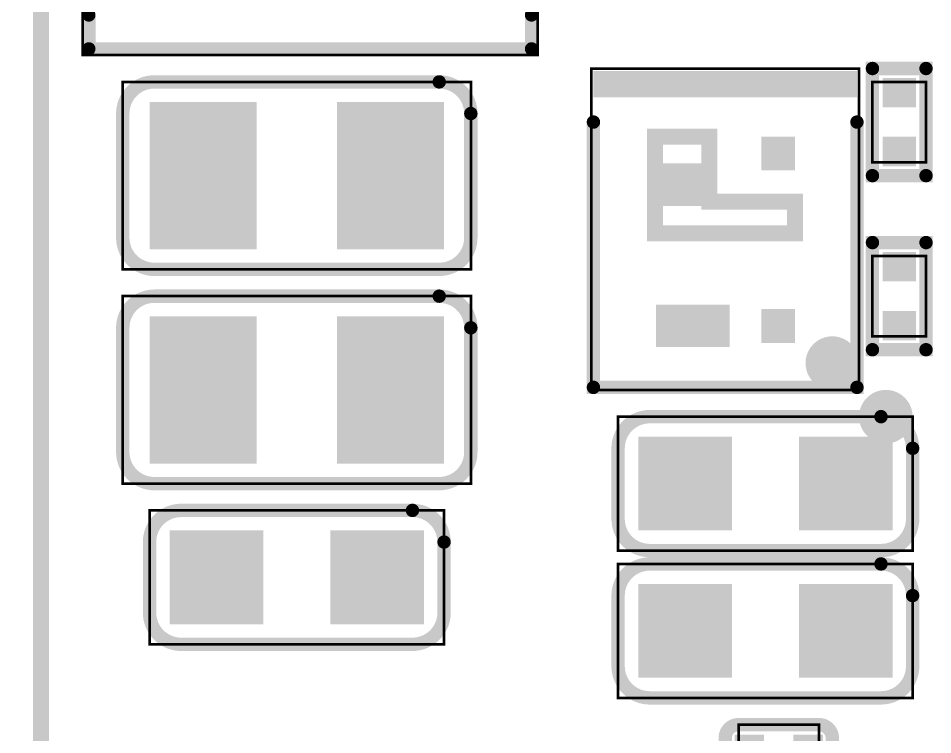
# Model space of a CAD drawing. Extents: x 60 to 160, y 44 to 135.
# Drawn here: x 131.09 to 139.76, y 97.31 to 104.11 of the extents above; entities that cross this region are included whole.
import ezdxf

# ---------------------------------------------------------------- set-up
doc = ezdxf.new("R2010")
doc.units = 0
doc.linetypes.add('TRMIDX_2', pattern=[2, 1, 1])
for name, color, linetype in [('DRIL_PLTE_THRU_01', 3, 'CONTINUOUS'), ('DRIL_PLTE_THRU_02', 253, 'CONTINUOUS'), ('DRIL_PLTE_THRU_03', 4, 'CONTINUOUS'), ('DRIL_PLTE_THRU_04', 253, 'CONTINUOUS'), ('DRIL_PLTE_THRU_05', 210, 'CONTINUOUS'), ('DRIL_PLTE_THRU_06', 253, 'CONTINUOUS'), ('DRIL_PLTE_THRU_07', 57, 'CONTINUOUS'), ('DRIL_PLTE_THRU_08', 231, 'CONTINUOUS'), ('DRIL_PLTE_THRU_09', 253, 'CONTINUOUS'), ('DRIL_PLTE_THRU_10', 112, 'CONTINUOUS'), ('DRIL_PLTE_THRU_11', 216, 'CONTINUOUS'), ('DRIL_PLTE_THRU_12', 5, 'CONTINUOUS'), ('PADS_BOT', 5, 'CONTINUOUS'), ('PADS_INNER', 3, 'CONTINUOUS'), ('PADS_TOP', 3, 'CONTINUOUS'), ('PART_TOP_2DLINE_01', 255, 'CONTINUOUS'), ('PART_TOP_2DLINE_116', 255, 'CONTINUOUS'), ('PART_TOP_2DLINE_117', 255, 'CONTINUOUS'), ('PART_TOP_2DLINE_118', 255, 'CONTINUOUS'), ('PART_TOP_2DLINE_119', 255, 'CONTINUOUS'), ('PART_TOP_2DLINE_120', 255, 'CONTINUOUS'), ('PART_TOP_2DLINE_126', 255, 'CONTINUOUS'), ('PART_TOP_COPPER_01', 255, 'CONTINUOUS')]:
    doc.layers.add(name, color=color, linetype=linetype)

# ---------------------------------------------------------------- blocks, each defined once
blk = doc.blocks.new('SMOOTH_0$127')
at = {"const_width": 0.0635}
blk.add_lwpolyline([(-0.03175, 0, 1), (0.03175, 0, 1)], format="xyb", close=True, dxfattribs=at)
blk = doc.blocks.new('SMOOTH_0$0254')
at = {"const_width": 0.0127}
blk.add_lwpolyline([(-0.00635, 0, 1), (0.00635, 0, 1)], format="xyb", close=True, dxfattribs=at)
blk = doc.blocks.new('PART_BODY_TOP_9')
at = {"layer": 'PART_TOP_2DLINE_01', "const_width": 0.127}
blk.add_lwpolyline([(1.651, 0.589, 0.414214), (1.351, 0.889), (-1.351, 0.889, 0.414214), (-1.651, 0.589), (-1.651, -0.589, 0.414214), (-1.351, -0.889), (1.351, -0.889, 0.414214), (1.651, -0.589)], format="xyb", close=True, dxfattribs=at)
at = {"layer": 'PART_TOP_2DLINE_118', "const_width": 0.0254}
blk.add_lwpolyline([(1.651, 0.889), (1.651, -0.889), (-1.651, -0.889), (-1.651, 0.889)], close=True, dxfattribs=at)
at = {"layer": 'PART_TOP_2DLINE_119', "const_width": 0.0254}
blk.add_lwpolyline([(1.651, 0.889), (1.651, -0.889), (-1.651, -0.889), (-1.651, 0.889)], close=True, dxfattribs=at)
at = {"layer": 'PART_TOP_2DLINE_01'}
for p in [(1.351, 0.889), (1.651, 0.589)]:
    blk.add_blockref('SMOOTH_0$127', p, dxfattribs=at)
at = {"layer": 'PART_TOP_2DLINE_118'}
for p in [(-1.651, 0.889), (1.651, 0.889), (-1.651, -0.889), (1.651, -0.889)]:
    blk.add_blockref('SMOOTH_0$0254', p, dxfattribs=at)
at = {"layer": 'PART_TOP_2DLINE_119'}
for p in [(-1.651, 0.889), (1.651, 0.889), (-1.651, -0.889), (1.651, -0.889)]:
    blk.add_blockref('SMOOTH_0$0254', p, dxfattribs=at)
blk = doc.blocks.new('DRIL_HOLE_0')
blk.add_lwpolyline([(0, 0, 1), (0, 0, 1)], format="xyb", close=True)
blk = doc.blocks.new('PAD_0')
blk.add_lwpolyline([(0, 0, 1), (0, 0, 1)], format="xyb", close=True)
blk = doc.blocks.new('PAD_5')
at = {"const_width": 1.016}
blk.add_lwpolyline([(-0.6985, 0), (0.6985, 0)], dxfattribs=at)
blk = doc.blocks.new('STK_TOP_97')
at = {"layer": 'DRIL_PLTE_THRU_01'}
blk.add_blockref('DRIL_HOLE_0', (0, 0), dxfattribs=at)
at = {"layer": 'DRIL_PLTE_THRU_02'}
blk.add_blockref('DRIL_HOLE_0', (0, 0), dxfattribs=at)
at = {"layer": 'DRIL_PLTE_THRU_03'}
blk.add_blockref('DRIL_HOLE_0', (0, 0), dxfattribs=at)
at = {"layer": 'DRIL_PLTE_THRU_04'}
blk.add_blockref('DRIL_HOLE_0', (0, 0), dxfattribs=at)
at = {"layer": 'DRIL_PLTE_THRU_05'}
blk.add_blockref('DRIL_HOLE_0', (0, 0), dxfattribs=at)
at = {"layer": 'DRIL_PLTE_THRU_06'}
blk.add_blockref('DRIL_HOLE_0', (0, 0), dxfattribs=at)
at = {"layer": 'DRIL_PLTE_THRU_07'}
blk.add_blockref('DRIL_HOLE_0', (0, 0), dxfattribs=at)
at = {"layer": 'DRIL_PLTE_THRU_08'}
blk.add_blockref('DRIL_HOLE_0', (0, 0), dxfattribs=at)
at = {"layer": 'DRIL_PLTE_THRU_09'}
blk.add_blockref('DRIL_HOLE_0', (0, 0), dxfattribs=at)
at = {"layer": 'DRIL_PLTE_THRU_10'}
blk.add_blockref('DRIL_HOLE_0', (0, 0), dxfattribs=at)
at = {"layer": 'DRIL_PLTE_THRU_11'}
blk.add_blockref('DRIL_HOLE_0', (0, 0), dxfattribs=at)
at = {"layer": 'DRIL_PLTE_THRU_12'}
blk.add_blockref('DRIL_HOLE_0', (0, 0), dxfattribs=at)
at = {"layer": 'PADS_BOT'}
blk.add_blockref('PAD_0', (0, 0), dxfattribs=at)
at = {"layer": 'PADS_INNER'}
blk.add_blockref('PAD_0', (0, 0), dxfattribs=at)
at = {"layer": 'PADS_TOP', "rotation": 90}
blk.add_blockref('PAD_5', (0, 0), dxfattribs=at)
blk = doc.blocks.new('SYM_TOP_12')
for name, p in [('STK_TOP_97', (-0.889, 0)), ('STK_TOP_97', (0.889, 0)), ('PART_BODY_TOP_9', (0, 0))]:
    blk.add_blockref(name, p)
blk = doc.blocks.new('PART_TOP_181')
blk.add_blockref('SYM_TOP_12', (0, 0))
blk = doc.blocks.new('PART_BODY_TOP_6')
at = {"layer": 'PART_TOP_2DLINE_01', "const_width": 0.127}
blk.add_lwpolyline([(1.397, 0.335, 0.414214), (1.097, 0.635), (-1.097, 0.635, 0.414214), (-1.397, 0.335), (-1.397, -0.335, 0.414214), (-1.097, -0.635), (1.097, -0.635, 0.414214), (1.397, -0.335)], format="xyb", close=True, dxfattribs=at)
at = {"layer": 'PART_TOP_2DLINE_118', "const_width": 0.0254}
blk.add_lwpolyline([(1.397, -0.635), (-1.397, -0.635), (-1.397, 0.635), (1.397, 0.635)], close=True, dxfattribs=at)
at = {"layer": 'PART_TOP_2DLINE_119', "const_width": 0.0254}
blk.add_lwpolyline([(1.397, -0.635), (-1.397, -0.635), (-1.397, 0.635), (1.397, 0.635)], close=True, dxfattribs=at)
at = {"layer": 'PART_TOP_2DLINE_01'}
for p in [(1.097, 0.635), (1.397, 0.335)]:
    blk.add_blockref('SMOOTH_0$127', p, dxfattribs=at)
at = {"layer": 'PART_TOP_2DLINE_118'}
for p in [(-1.397, 0.635), (1.397, 0.635), (-1.397, -0.635), (1.397, -0.635)]:
    blk.add_blockref('SMOOTH_0$0254', p, dxfattribs=at)
at = {"layer": 'PART_TOP_2DLINE_119'}
for p in [(-1.397, 0.635), (1.397, 0.635), (-1.397, -0.635), (1.397, -0.635)]:
    blk.add_blockref('SMOOTH_0$0254', p, dxfattribs=at)
blk = doc.blocks.new('PAD_2')
at = {"const_width": 0.889}
blk.add_lwpolyline([(-0.4445, 0), (0.4445, 0)], dxfattribs=at)
blk = doc.blocks.new('STK_TOP_94')
at = {"layer": 'DRIL_PLTE_THRU_01'}
blk.add_blockref('DRIL_HOLE_0', (0, 0), dxfattribs=at)
at = {"layer": 'DRIL_PLTE_THRU_02'}
blk.add_blockref('DRIL_HOLE_0', (0, 0), dxfattribs=at)
at = {"layer": 'DRIL_PLTE_THRU_03'}
blk.add_blockref('DRIL_HOLE_0', (0, 0), dxfattribs=at)
at = {"layer": 'DRIL_PLTE_THRU_04'}
blk.add_blockref('DRIL_HOLE_0', (0, 0), dxfattribs=at)
at = {"layer": 'DRIL_PLTE_THRU_05'}
blk.add_blockref('DRIL_HOLE_0', (0, 0), dxfattribs=at)
at = {"layer": 'DRIL_PLTE_THRU_06'}
blk.add_blockref('DRIL_HOLE_0', (0, 0), dxfattribs=at)
at = {"layer": 'DRIL_PLTE_THRU_07'}
blk.add_blockref('DRIL_HOLE_0', (0, 0), dxfattribs=at)
at = {"layer": 'DRIL_PLTE_THRU_08'}
blk.add_blockref('DRIL_HOLE_0', (0, 0), dxfattribs=at)
at = {"layer": 'DRIL_PLTE_THRU_09'}
blk.add_blockref('DRIL_HOLE_0', (0, 0), dxfattribs=at)
at = {"layer": 'DRIL_PLTE_THRU_10'}
blk.add_blockref('DRIL_HOLE_0', (0, 0), dxfattribs=at)
at = {"layer": 'DRIL_PLTE_THRU_11'}
blk.add_blockref('DRIL_HOLE_0', (0, 0), dxfattribs=at)
at = {"layer": 'DRIL_PLTE_THRU_12'}
blk.add_blockref('DRIL_HOLE_0', (0, 0), dxfattribs=at)
at = {"layer": 'PADS_BOT'}
blk.add_blockref('PAD_0', (0, 0), dxfattribs=at)
at = {"layer": 'PADS_INNER'}
blk.add_blockref('PAD_0', (0, 0), dxfattribs=at)
at = {"layer": 'PADS_TOP', "rotation": 90}
blk.add_blockref('PAD_2', (0, 0), dxfattribs=at)
blk = doc.blocks.new('SYM_TOP_9')
for name, p in [('STK_TOP_94', (-0.762, 0)), ('STK_TOP_94', (0.762, 0)), ('PART_BODY_TOP_6', (0, 0))]:
    blk.add_blockref(name, p)
blk = doc.blocks.new('PART_TOP_192')
blk.add_blockref('SYM_TOP_9', (0, 0))
blk = doc.blocks.new('PART_TOP_193')
blk.add_blockref('SYM_TOP_9', (0, 0))
blk = doc.blocks.new('PART_TOP_195')
blk.add_blockref('SYM_TOP_12', (0, 0))
blk = doc.blocks.new('PART_TOP_196')
blk.add_blockref('SYM_TOP_9', (0, 0))
blk = doc.blocks.new('PART_BODY_TOP_2')
at = {"layer": 'PART_TOP_2DLINE_01', "const_width": 0.127}
blk.add_lwpolyline([(-0.508, -0.127, 0.414214), (-0.381, -0.254), (0.381, -0.254, 0.414214), (0.508, -0.127), (0.508, 0.127, 0.414214), (0.381, 0.254), (-0.381, 0.254, 0.414214), (-0.508, 0.127)], format="xyb", close=True, dxfattribs=at)
at = {"layer": 'PART_TOP_2DLINE_116', "const_width": 0.0254}
blk.add_lwpolyline([(-0.381, 0.254), (-0.381, -0.254), (0.381, -0.254), (0.381, 0.254)], close=True, dxfattribs=at)
at = {"layer": 'PART_TOP_2DLINE_117', "const_width": 0.0254}
blk.add_lwpolyline([(-0.381, 0.254), (-0.381, -0.254), (0.381, -0.254), (0.381, 0.254)], close=True, dxfattribs=at)
at = {"layer": 'PART_TOP_2DLINE_01'}
for p in [(-0.508, -0.127), (-0.381, -0.254)]:
    blk.add_blockref('SMOOTH_0$127', p, dxfattribs=at)
at = {"layer": 'PART_TOP_2DLINE_116'}
for p in [(-0.381, 0.254), (0.381, 0.254), (-0.381, -0.254), (0.381, -0.254)]:
    blk.add_blockref('SMOOTH_0$0254', p, dxfattribs=at)
at = {"layer": 'PART_TOP_2DLINE_117'}
for p in [(-0.381, 0.254), (0.381, 0.254), (-0.381, -0.254), (0.381, -0.254)]:
    blk.add_blockref('SMOOTH_0$0254', p, dxfattribs=at)
blk = doc.blocks.new('PAD_3')
at = {"const_width": 0.2794}
blk.add_lwpolyline([(-0.15875, 0), (0.15875, 0)], dxfattribs=at)
blk = doc.blocks.new('STK_TOP_90')
at = {"layer": 'DRIL_PLTE_THRU_01'}
blk.add_blockref('DRIL_HOLE_0', (0, 0), dxfattribs=at)
at = {"layer": 'DRIL_PLTE_THRU_02'}
blk.add_blockref('DRIL_HOLE_0', (0, 0), dxfattribs=at)
at = {"layer": 'DRIL_PLTE_THRU_03'}
blk.add_blockref('DRIL_HOLE_0', (0, 0), dxfattribs=at)
at = {"layer": 'DRIL_PLTE_THRU_04'}
blk.add_blockref('DRIL_HOLE_0', (0, 0), dxfattribs=at)
at = {"layer": 'DRIL_PLTE_THRU_05'}
blk.add_blockref('DRIL_HOLE_0', (0, 0), dxfattribs=at)
at = {"layer": 'DRIL_PLTE_THRU_06'}
blk.add_blockref('DRIL_HOLE_0', (0, 0), dxfattribs=at)
at = {"layer": 'DRIL_PLTE_THRU_07'}
blk.add_blockref('DRIL_HOLE_0', (0, 0), dxfattribs=at)
at = {"layer": 'DRIL_PLTE_THRU_08'}
blk.add_blockref('DRIL_HOLE_0', (0, 0), dxfattribs=at)
at = {"layer": 'DRIL_PLTE_THRU_09'}
blk.add_blockref('DRIL_HOLE_0', (0, 0), dxfattribs=at)
at = {"layer": 'DRIL_PLTE_THRU_10'}
blk.add_blockref('DRIL_HOLE_0', (0, 0), dxfattribs=at)
at = {"layer": 'DRIL_PLTE_THRU_11'}
blk.add_blockref('DRIL_HOLE_0', (0, 0), dxfattribs=at)
at = {"layer": 'DRIL_PLTE_THRU_12'}
blk.add_blockref('DRIL_HOLE_0', (0, 0), dxfattribs=at)
at = {"layer": 'PADS_BOT'}
blk.add_blockref('PAD_0', (0, 0), dxfattribs=at)
at = {"layer": 'PADS_INNER'}
blk.add_blockref('PAD_0', (0, 0), dxfattribs=at)
at = {"layer": 'PADS_TOP', "rotation": 90}
blk.add_blockref('PAD_3', (0, 0), dxfattribs=at)
blk = doc.blocks.new('SYM_TOP_5')
for name, p in [('PART_BODY_TOP_2', (0, 0)), ('STK_TOP_90', (-0.2794, 0)), ('STK_TOP_90', (0.2794, 0))]:
    blk.add_blockref(name, p)
blk = doc.blocks.new('PART_TOP_215')
blk.add_blockref('SYM_TOP_5', (0, 0))
blk = doc.blocks.new('PART_BODY_TOP_27')
at = {"layer": 'PART_TOP_2DLINE_01', "const_width": 0.127}
for points in [[(2.1001, 1.778), (2.1001, 2.1001), (-2.1001, 2.1001), (-2.1001, 1.778)], [(2.1001, -1.778), (2.1001, -2.1001), (-2.1001, -2.1001), (-2.1001, -1.778)]]:
    blk.add_lwpolyline(points, dxfattribs=at)
at = {"layer": 'PART_TOP_2DLINE_118', "const_width": 0.0254}
blk.add_lwpolyline([(2.159, -2.159), (-2.159, -2.159), (-2.159, 2.159), (2.159, 2.159)], close=True, dxfattribs=at)
at = {"layer": 'PART_TOP_2DLINE_119', "const_width": 0.0254}
blk.add_lwpolyline([(2.159, -2.159), (-2.159, -2.159), (-2.159, 2.159), (2.159, 2.159)], close=True, dxfattribs=at)
at = {"layer": 'PART_TOP_2DLINE_01'}
for p in [(-2.1001, 2.1001), (2.1001, 2.1001), (-2.1001, 1.778), (2.1001, 1.778), (-2.1001, -1.778), (2.1001, -1.778), (-2.1001, -2.1001), (2.1001, -2.1001)]:
    blk.add_blockref('SMOOTH_0$127', p, dxfattribs=at)
at = {"layer": 'PART_TOP_2DLINE_118'}
for p in [(-2.159, 2.159), (2.159, 2.159), (-2.159, -2.159), (2.159, -2.159)]:
    blk.add_blockref('SMOOTH_0$0254', p, dxfattribs=at)
at = {"layer": 'PART_TOP_2DLINE_119'}
for p in [(-2.159, 2.159), (2.159, 2.159), (-2.159, -2.159), (2.159, -2.159)]:
    blk.add_blockref('SMOOTH_0$0254', p, dxfattribs=at)
blk = doc.blocks.new('PAD_46')
at = {"const_width": 1.5499}
blk.add_lwpolyline([(-1.55, 0), (1.55, 0)], dxfattribs=at)
blk = doc.blocks.new('STK_TOP_143')
at = {"layer": 'DRIL_PLTE_THRU_01'}
blk.add_blockref('DRIL_HOLE_0', (0, 0), dxfattribs=at)
at = {"layer": 'DRIL_PLTE_THRU_02'}
blk.add_blockref('DRIL_HOLE_0', (0, 0), dxfattribs=at)
at = {"layer": 'DRIL_PLTE_THRU_03'}
blk.add_blockref('DRIL_HOLE_0', (0, 0), dxfattribs=at)
at = {"layer": 'DRIL_PLTE_THRU_04'}
blk.add_blockref('DRIL_HOLE_0', (0, 0), dxfattribs=at)
at = {"layer": 'DRIL_PLTE_THRU_05'}
blk.add_blockref('DRIL_HOLE_0', (0, 0), dxfattribs=at)
at = {"layer": 'DRIL_PLTE_THRU_06'}
blk.add_blockref('DRIL_HOLE_0', (0, 0), dxfattribs=at)
at = {"layer": 'DRIL_PLTE_THRU_07'}
blk.add_blockref('DRIL_HOLE_0', (0, 0), dxfattribs=at)
at = {"layer": 'DRIL_PLTE_THRU_08'}
blk.add_blockref('DRIL_HOLE_0', (0, 0), dxfattribs=at)
at = {"layer": 'DRIL_PLTE_THRU_09'}
blk.add_blockref('DRIL_HOLE_0', (0, 0), dxfattribs=at)
at = {"layer": 'DRIL_PLTE_THRU_10'}
blk.add_blockref('DRIL_HOLE_0', (0, 0), dxfattribs=at)
at = {"layer": 'DRIL_PLTE_THRU_11'}
blk.add_blockref('DRIL_HOLE_0', (0, 0), dxfattribs=at)
at = {"layer": 'DRIL_PLTE_THRU_12'}
blk.add_blockref('DRIL_HOLE_0', (0, 0), dxfattribs=at)
at = {"layer": 'PADS_BOT'}
blk.add_blockref('PAD_0', (0, 0), dxfattribs=at)
at = {"layer": 'PADS_INNER'}
blk.add_blockref('PAD_0', (0, 0), dxfattribs=at)
at = {"layer": 'PADS_TOP', "rotation": 90}
blk.add_blockref('PAD_46', (0, 0), dxfattribs=at)
blk = doc.blocks.new('SYM_TOP_30')
for name, p in [('STK_TOP_143', (-1.7501, 0)), ('STK_TOP_143', (1.7501, 0)), ('PART_BODY_TOP_27', (0, 0))]:
    blk.add_blockref(name, p)
blk = doc.blocks.new('PART_TOP_340')
blk.add_blockref('SYM_TOP_30', (0, 0))
blk = doc.blocks.new('SMOOTH_0$1524')
at = {"const_width": 0.0762}
blk.add_lwpolyline([(-0.0381, 0, 1), (0.0381, 0, 1)], format="xyb", close=True, dxfattribs=at)
blk = doc.blocks.new('PART_BODY_TOP_35')
at = {"layer": 'PART_TOP_2DLINE_01', "const_width": 0.127}
blk.add_lwpolyline([(1.016, -1.2499), (-1.5001, -1.2499), (-1.5001, 1.2499), (1.016, 1.2499)], dxfattribs=at)
at = {"layer": 'PART_TOP_2DLINE_118', "const_width": 0.0254}
blk.add_lwpolyline([(1.524, 1.27), (1.524, -1.27), (-1.524, -1.27), (-1.524, 1.27)], close=True, dxfattribs=at)
at = {"layer": 'PART_TOP_2DLINE_118', "const_width": 0.254}
blk.add_lwpolyline([(-1.143, -1.016, 1), (-1.397, -1.016, 1)], format="xyb", close=True, dxfattribs=at)
at = {"layer": 'PART_TOP_2DLINE_119', "const_width": 0.0254}
blk.add_lwpolyline([(1.524, 1.27), (1.524, -1.27), (-1.524, -1.27), (-1.524, 1.27)], close=True, dxfattribs=at)
at = {"layer": 'PART_TOP_2DLINE_126', "const_width": 0.254}
blk.add_lwpolyline([(-1.651, -1.524, 1), (-1.905, -1.524, 1)], format="xyb", close=True, dxfattribs=at)
at = {"layer": 'PART_TOP_COPPER_01', "linetype": 'TRMIDX_2', "const_width": 0.1524}
blk.add_lwpolyline([(-0.0381, -0.6629), (-0.0381, 0.6655), (0.8788, 0.6655), (0.8788, 0.1501), (0.2616, 0.1501), (0.2616, -0.6629)], close=True, dxfattribs=at)
at = {"layer": 'PART_TOP_2DLINE_01'}
for p in [(-1.5001, 1.2499), (1.016, 1.2499), (-1.5001, -1.2499), (1.016, -1.2499)]:
    blk.add_blockref('SMOOTH_0$127', p, dxfattribs=at)
at = {"layer": 'PART_TOP_2DLINE_118'}
for p in [(-1.524, 1.27), (1.524, 1.27), (-1.524, -1.27), (1.524, -1.27)]:
    blk.add_blockref('SMOOTH_0$0254', p, dxfattribs=at)
at = {"layer": 'PART_TOP_2DLINE_119'}
for p in [(-1.524, 1.27), (1.524, 1.27), (-1.524, -1.27), (1.524, -1.27)]:
    blk.add_blockref('SMOOTH_0$0254', p, dxfattribs=at)
at = {"layer": 'PART_TOP_COPPER_01'}
for p in [(-0.0381, 0.6655), (0.8788, 0.6655), (0.2616, 0.1501), (0.8788, 0.1501), (-0.0381, -0.6629), (0.2616, -0.6629)]:
    blk.add_blockref('SMOOTH_0$1524', p, dxfattribs=at)
blk = doc.blocks.new('PAD_55')
at = {"const_width": 0.32004}
blk.add_lwpolyline([(-0.16002, 0), (0.16002, 0)], dxfattribs=at)
blk = doc.blocks.new('STK_TOP_155')
at = {"layer": 'DRIL_PLTE_THRU_01'}
blk.add_blockref('DRIL_HOLE_0', (0, 0), dxfattribs=at)
at = {"layer": 'DRIL_PLTE_THRU_02'}
blk.add_blockref('DRIL_HOLE_0', (0, 0), dxfattribs=at)
at = {"layer": 'DRIL_PLTE_THRU_03'}
blk.add_blockref('DRIL_HOLE_0', (0, 0), dxfattribs=at)
at = {"layer": 'DRIL_PLTE_THRU_04'}
blk.add_blockref('DRIL_HOLE_0', (0, 0), dxfattribs=at)
at = {"layer": 'DRIL_PLTE_THRU_05'}
blk.add_blockref('DRIL_HOLE_0', (0, 0), dxfattribs=at)
at = {"layer": 'DRIL_PLTE_THRU_06'}
blk.add_blockref('DRIL_HOLE_0', (0, 0), dxfattribs=at)
at = {"layer": 'DRIL_PLTE_THRU_07'}
blk.add_blockref('DRIL_HOLE_0', (0, 0), dxfattribs=at)
at = {"layer": 'DRIL_PLTE_THRU_08'}
blk.add_blockref('DRIL_HOLE_0', (0, 0), dxfattribs=at)
at = {"layer": 'DRIL_PLTE_THRU_09'}
blk.add_blockref('DRIL_HOLE_0', (0, 0), dxfattribs=at)
at = {"layer": 'DRIL_PLTE_THRU_10'}
blk.add_blockref('DRIL_HOLE_0', (0, 0), dxfattribs=at)
at = {"layer": 'DRIL_PLTE_THRU_11'}
blk.add_blockref('DRIL_HOLE_0', (0, 0), dxfattribs=at)
at = {"layer": 'DRIL_PLTE_THRU_12'}
blk.add_blockref('DRIL_HOLE_0', (0, 0), dxfattribs=at)
at = {"layer": 'PADS_BOT'}
blk.add_blockref('PAD_0', (0, 0), dxfattribs=at)
at = {"layer": 'PADS_INNER'}
blk.add_blockref('PAD_0', (0, 0), dxfattribs=at)
at = {"layer": 'PADS_TOP'}
blk.add_blockref('PAD_55', (0, 0), dxfattribs=at)
blk = doc.blocks.new('PAD_56')
at = {"const_width": 0.40005}
blk.add_lwpolyline([(-0.350012, 0), (0.350012, 0)], dxfattribs=at)
blk = doc.blocks.new('STK_TOP_156')
at = {"layer": 'DRIL_PLTE_THRU_01'}
blk.add_blockref('DRIL_HOLE_0', (0, 0), dxfattribs=at)
at = {"layer": 'DRIL_PLTE_THRU_02'}
blk.add_blockref('DRIL_HOLE_0', (0, 0), dxfattribs=at)
at = {"layer": 'DRIL_PLTE_THRU_03'}
blk.add_blockref('DRIL_HOLE_0', (0, 0), dxfattribs=at)
at = {"layer": 'DRIL_PLTE_THRU_04'}
blk.add_blockref('DRIL_HOLE_0', (0, 0), dxfattribs=at)
at = {"layer": 'DRIL_PLTE_THRU_05'}
blk.add_blockref('DRIL_HOLE_0', (0, 0), dxfattribs=at)
at = {"layer": 'DRIL_PLTE_THRU_06'}
blk.add_blockref('DRIL_HOLE_0', (0, 0), dxfattribs=at)
at = {"layer": 'DRIL_PLTE_THRU_07'}
blk.add_blockref('DRIL_HOLE_0', (0, 0), dxfattribs=at)
at = {"layer": 'DRIL_PLTE_THRU_08'}
blk.add_blockref('DRIL_HOLE_0', (0, 0), dxfattribs=at)
at = {"layer": 'DRIL_PLTE_THRU_09'}
blk.add_blockref('DRIL_HOLE_0', (0, 0), dxfattribs=at)
at = {"layer": 'DRIL_PLTE_THRU_10'}
blk.add_blockref('DRIL_HOLE_0', (0, 0), dxfattribs=at)
at = {"layer": 'DRIL_PLTE_THRU_11'}
blk.add_blockref('DRIL_HOLE_0', (0, 0), dxfattribs=at)
at = {"layer": 'DRIL_PLTE_THRU_12'}
blk.add_blockref('DRIL_HOLE_0', (0, 0), dxfattribs=at)
at = {"layer": 'PADS_BOT'}
blk.add_blockref('PAD_0', (0, 0), dxfattribs=at)
at = {"layer": 'PADS_INNER'}
blk.add_blockref('PAD_0', (0, 0), dxfattribs=at)
at = {"layer": 'PADS_TOP', "rotation": 90}
blk.add_blockref('PAD_56', (0, 0), dxfattribs=at)
blk = doc.blocks.new('PAD_57')
at = {"const_width": 0.4064}
blk.add_lwpolyline([(-0.2032, 0), (0.2032, 0)], dxfattribs=at)
blk = doc.blocks.new('STK_TOP_157')
at = {"layer": 'DRIL_PLTE_THRU_01'}
blk.add_blockref('DRIL_HOLE_0', (0, 0), dxfattribs=at)
at = {"layer": 'DRIL_PLTE_THRU_02'}
blk.add_blockref('DRIL_HOLE_0', (0, 0), dxfattribs=at)
at = {"layer": 'DRIL_PLTE_THRU_03'}
blk.add_blockref('DRIL_HOLE_0', (0, 0), dxfattribs=at)
at = {"layer": 'DRIL_PLTE_THRU_04'}
blk.add_blockref('DRIL_HOLE_0', (0, 0), dxfattribs=at)
at = {"layer": 'DRIL_PLTE_THRU_05'}
blk.add_blockref('DRIL_HOLE_0', (0, 0), dxfattribs=at)
at = {"layer": 'DRIL_PLTE_THRU_06'}
blk.add_blockref('DRIL_HOLE_0', (0, 0), dxfattribs=at)
at = {"layer": 'DRIL_PLTE_THRU_07'}
blk.add_blockref('DRIL_HOLE_0', (0, 0), dxfattribs=at)
at = {"layer": 'DRIL_PLTE_THRU_08'}
blk.add_blockref('DRIL_HOLE_0', (0, 0), dxfattribs=at)
at = {"layer": 'DRIL_PLTE_THRU_09'}
blk.add_blockref('DRIL_HOLE_0', (0, 0), dxfattribs=at)
at = {"layer": 'DRIL_PLTE_THRU_10'}
blk.add_blockref('DRIL_HOLE_0', (0, 0), dxfattribs=at)
at = {"layer": 'DRIL_PLTE_THRU_11'}
blk.add_blockref('DRIL_HOLE_0', (0, 0), dxfattribs=at)
at = {"layer": 'DRIL_PLTE_THRU_12'}
blk.add_blockref('DRIL_HOLE_0', (0, 0), dxfattribs=at)
at = {"layer": 'PADS_BOT'}
blk.add_blockref('PAD_0', (0, 0), dxfattribs=at)
at = {"layer": 'PADS_INNER'}
blk.add_blockref('PAD_0', (0, 0), dxfattribs=at)
at = {"layer": 'PADS_TOP'}
blk.add_blockref('PAD_57', (0, 0), dxfattribs=at)
blk = doc.blocks.new('PAD_58')
at = {"const_width": 0.2499}
blk.add_lwpolyline([(-1.2501, 0), (1.2501, 0)], dxfattribs=at)
blk = doc.blocks.new('STK_TOP_158')
at = {"layer": 'DRIL_PLTE_THRU_01'}
blk.add_blockref('DRIL_HOLE_0', (0, 0), dxfattribs=at)
at = {"layer": 'DRIL_PLTE_THRU_02'}
blk.add_blockref('DRIL_HOLE_0', (0, 0), dxfattribs=at)
at = {"layer": 'DRIL_PLTE_THRU_03'}
blk.add_blockref('DRIL_HOLE_0', (0, 0), dxfattribs=at)
at = {"layer": 'DRIL_PLTE_THRU_04'}
blk.add_blockref('DRIL_HOLE_0', (0, 0), dxfattribs=at)
at = {"layer": 'DRIL_PLTE_THRU_05'}
blk.add_blockref('DRIL_HOLE_0', (0, 0), dxfattribs=at)
at = {"layer": 'DRIL_PLTE_THRU_06'}
blk.add_blockref('DRIL_HOLE_0', (0, 0), dxfattribs=at)
at = {"layer": 'DRIL_PLTE_THRU_07'}
blk.add_blockref('DRIL_HOLE_0', (0, 0), dxfattribs=at)
at = {"layer": 'DRIL_PLTE_THRU_08'}
blk.add_blockref('DRIL_HOLE_0', (0, 0), dxfattribs=at)
at = {"layer": 'DRIL_PLTE_THRU_09'}
blk.add_blockref('DRIL_HOLE_0', (0, 0), dxfattribs=at)
at = {"layer": 'DRIL_PLTE_THRU_10'}
blk.add_blockref('DRIL_HOLE_0', (0, 0), dxfattribs=at)
at = {"layer": 'DRIL_PLTE_THRU_11'}
blk.add_blockref('DRIL_HOLE_0', (0, 0), dxfattribs=at)
at = {"layer": 'DRIL_PLTE_THRU_12'}
blk.add_blockref('DRIL_HOLE_0', (0, 0), dxfattribs=at)
at = {"layer": 'PADS_BOT'}
blk.add_blockref('PAD_0', (0, 0), dxfattribs=at)
at = {"layer": 'PADS_INNER'}
blk.add_blockref('PAD_0', (0, 0), dxfattribs=at)
at = {"layer": 'PADS_TOP', "rotation": 90}
blk.add_blockref('PAD_58', (0, 0), dxfattribs=at)
blk = doc.blocks.new('SYM_TOP_38')
for name, p in [('PART_BODY_TOP_35', (0, 0)), ('STK_TOP_158', (1.3749, 0)), ('STK_TOP_156', (-0.9169, 0.3071)), ('STK_TOP_157', (0.4229, 0.4064)), ('STK_TOP_155', (-0.918, -0.5029)), ('STK_TOP_155', (0.7191, -0.5029))]:
    blk.add_blockref(name, p)
blk = doc.blocks.new('PART_TOP_361')
blk.add_blockref('SYM_TOP_38', (0, 0))
blk = doc.blocks.new('PART_BODY_TOP_36')
at = {"layer": 'PART_TOP_2DLINE_01', "const_width": 0.127}
blk.add_lwpolyline([(-0.508, 0.254), (0.508, 0.254), (0.508, -0.254), (-0.508, -0.254)], close=True, dxfattribs=at)
at = {"layer": 'PART_TOP_2DLINE_118', "const_width": 0.0254}
blk.add_lwpolyline([(-0.381, 0.254), (0.381, 0.254), (0.381, -0.254), (-0.381, -0.254)], close=True, dxfattribs=at)
at = {"layer": 'PART_TOP_2DLINE_119', "const_width": 0.0254}
blk.add_lwpolyline([(-0.381, 0.254), (0.381, 0.254), (0.381, -0.254), (-0.381, -0.254)], close=True, dxfattribs=at)
at = {"layer": 'PART_TOP_2DLINE_01'}
for p in [(-0.508, 0.254), (0.508, 0.254), (-0.508, -0.254), (0.508, -0.254)]:
    blk.add_blockref('SMOOTH_0$127', p, dxfattribs=at)
at = {"layer": 'PART_TOP_2DLINE_118'}
for p in [(-0.381, 0.254), (0.381, 0.254), (-0.381, -0.254), (0.381, -0.254)]:
    blk.add_blockref('SMOOTH_0$0254', p, dxfattribs=at)
at = {"layer": 'PART_TOP_2DLINE_119'}
for p in [(-0.381, 0.254), (0.381, 0.254), (-0.381, -0.254), (0.381, -0.254)]:
    blk.add_blockref('SMOOTH_0$0254', p, dxfattribs=at)
blk = doc.blocks.new('SYM_TOP_39')
for name, p in [('PART_BODY_TOP_36', (0, 0)), ('STK_TOP_90', (-0.2794, 0)), ('STK_TOP_90', (0.2794, 0))]:
    blk.add_blockref(name, p)
blk = doc.blocks.new('PART_TOP_459')
blk.add_blockref('SYM_TOP_39', (0, 0))
blk = doc.blocks.new('PART_TOP_460')
blk.add_blockref('SYM_TOP_39', (0, 0))
blk = doc.blocks.new('PART_BODY_TOP_60')
at = {"layer": 'PART_TOP_2DLINE_120', "const_width": 0.1524}
blk.add_lwpolyline([(-10.5499, -8.05), (-10.5499, 8.05), (10.5499, 8.05), (10.5499, -8.05)], close=True, dxfattribs=at)
blk = doc.blocks.new('SYM_TOP_63')
blk.add_blockref('PART_BODY_TOP_60', (0, 0))
blk = doc.blocks.new('PART_TOP_693')
blk.add_blockref('SYM_TOP_63', (0, 0))

msp = doc.modelspace()

# ---------------------------------------------------------------- block references
for name, p, rotation in [('PART_TOP_693', (123.2535, 105.4517), 270), ('PART_TOP_340', (133.858, 105.918), 180), ('PART_TOP_460', (139.446, 103.124), 270), ('PART_TOP_361', (137.795, 102.108), 90), ('PART_TOP_459', (139.446, 101.473), 270)]:
    msp.add_blockref(name, p, dxfattribs=dict(rotation=rotation))
for name, p in [('PART_TOP_195', (133.731, 102.616)), ('PART_TOP_181', (133.731, 100.584)), ('PART_TOP_193', (138.176, 99.695)), ('PART_TOP_196', (133.731, 98.806)), ('PART_TOP_192', (138.176, 98.298)), ('PART_TOP_215', (138.303, 97.155))]:
    msp.add_blockref(name, p)

doc.saveas('drawing.dxf')
